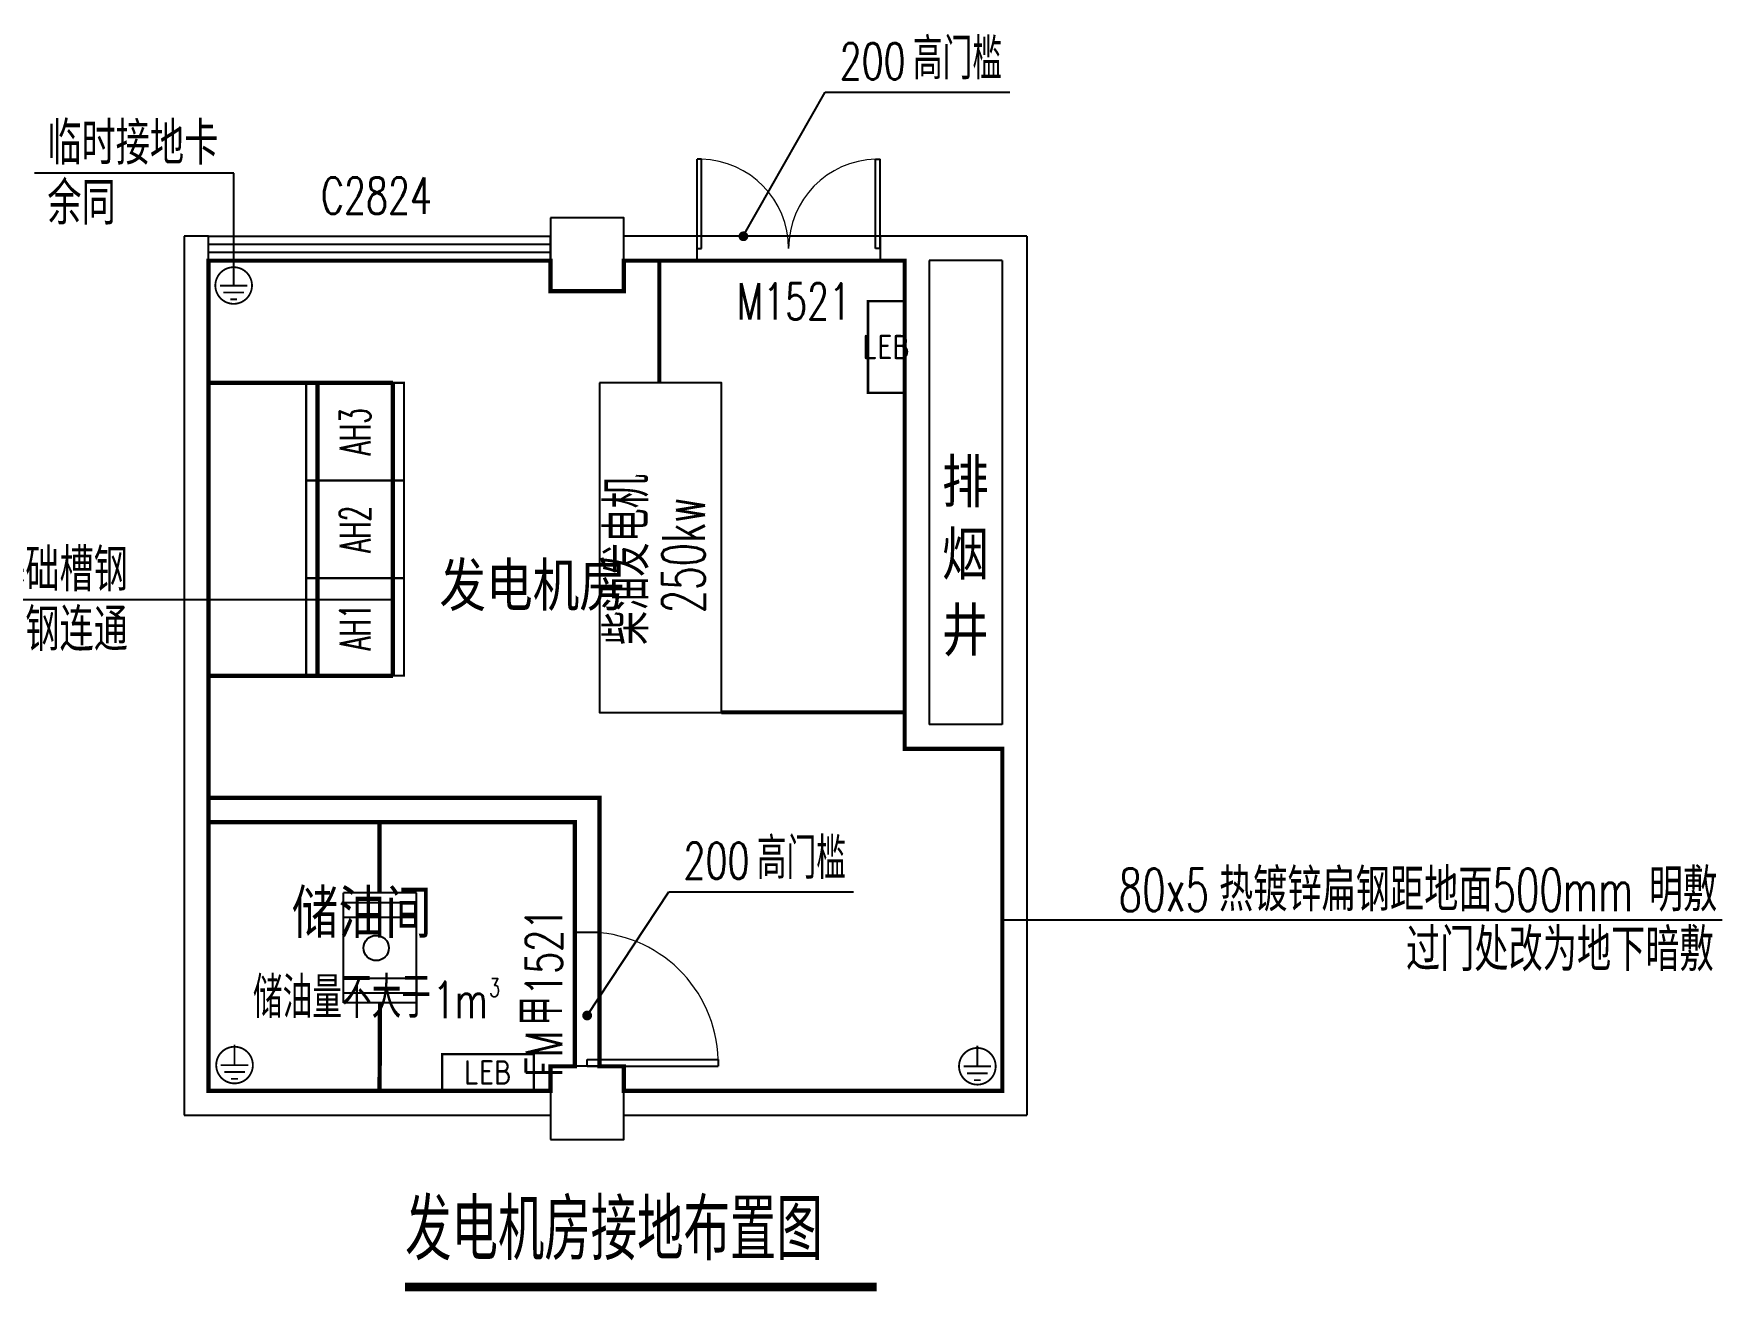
# Model space of a CAD drawing. Extents: x -6243262 to 3079315, y -2914302 to 172723.
# Drawn here: x -1779799 to -1765971, y -959042 to -948741 of the extents above; entities that cross this region are included whole.
import ezdxf
from ezdxf.enums import TextEntityAlignment as Align

# ---------------------------------------------------------------- set-up
doc = ezdxf.new("R2010")
doc.units = 0
doc.header["$LTSCALE"] = 1000
for name, color, linetype in [('CFT-TEXT', 7, 'Continuous'), ('COLUMN', 9, 'Continuous'), ('DIM-接地', 3, 'Continuous'), ('DIM-照明', 3, 'Continuous'), ('DIM_LEAD', 3, 'Continuous'), ('DOOR_FIRE', 4, 'Continuous'), ('DOOR_FIRE_TEXT', 7, 'Continuous'), ('E-COM-IDEN', 3, 'Continuous'), ('E-SYS-CONT-COPT', 3, 'Continuous'), ('EQUIP-箱柜', 3, 'Continuous'), ('PUB_HATCH', 8, 'Continuous'), ('PUB_TEXT', 7, 'Continuous'), ('STAIR', 2, 'Continuous'), ('TEL_CABINET', 3, 'Continuous'), ('TEL_LEAD', 3, 'Continuous'), ('TEL_TEXT', 7, 'Continuous'), ('WALL', 9, 'Continuous'), ('WINDOW', 4, 'Continuous'), ('WINDOW_TEXT', 7, 'Continuous'), ('WIRE-接地', 4, 'TG_接地'), ('WIRE-照明', 1, 'Continuous'), ('家具12', 252, 'Continuous')]:
    doc.layers.add(name, color=color, linetype=linetype)
doc.styles.add('_TCH_DIM', font='SIMPLEX', dxfattribs={"bigfont": 'GBCBIG'})
doc.styles.add('_TCH_WINDOW', font='SIMPLEX', dxfattribs={"height": 3.5, "bigfont": 'GBCBIG'})
doc.styles.add('_TEL_ATTDEF', font='gbenor', dxfattribs={"bigfont": 'gbcbig'})
doc.styles.add('_TEL_DIM', font='SIMPLEX', dxfattribs={"width": 0.8, "height": 3.5, "bigfont": 'HZTXT'})
doc.styles.get("Standard").update_dxf_attribs({"font": 'gbenor.shx', "bigfont": 'gbcbig.shx'})
doc.styles.add('TG_LINETYPE', font='SIMPLEX', dxfattribs={"width": 0.8, "height": 3.5, "bigfont": 'HZTXT'})
doc.styles.add('仿宋', font='txt1.shx', dxfattribs={"width": 0.8, "bigfont": 'fs.shx'})
doc.styles.add('黑体', font='simhei.ttf')
doc.linetypes.add('TG_接地', pattern='A,0.75,0,["/",TG_LINETYPE,S=0.05,R=-8.594367,X=-0.1,Y=-0.045],0.65,-0.13,0.13,-0.13', length=2)

# ---------------------------------------------------------------- blocks, each defined once
blk = doc.blocks.new('$TelecSys$00000092')
at = {"color": 0}
for p, q in [((-0.5, 0.5), (0.5, 0.5)), ((-0.5, -0.5), (-0.5, 0.5)), ((0.5, 0.5), (0.5, -0.5)), ((0.5, -0.5), (-0.5, -0.5))]:
    blk.add_line(p, q, dxfattribs=at)
at = {"color": 0, "const_width": 0.02}
blk.add_lwpolyline([(-0.5, 0.5), (0.5, 0.5), (0.5, -0.5), (-0.5, -0.5)], close=True, dxfattribs=at)
at = {"color": 0, "style": '_TEL_DIM', "width": 0.8}
blk.add_attdef('NAME', text='', height=0.035, dxfattribs=at).set_placement((0, 0), align=Align.MIDDLE)
blk = doc.blocks.new('_FZHK')
at = {"color": 0}
blk.add_lwpolyline([(-0.5, -0.5), (0.5, -0.5), (0.5, 0.5), (-0.5, 0.5)], close=True, dxfattribs=at)
blk = doc.blocks.new('$TCHSYS$WIN2D')
at = {"color": 0}
for p, q in [((-0.5, 0.5), (0.5, 0.5)), ((-0.5, 0.5), (-0.5, -0.5)), ((0.5, 0.5), (0.5, -0.5)), ((0.5, 0.1667), (-0.5, 0.1667)), ((0.5, -0.1667), (-0.5, -0.1667)), ((-0.5, -0.5), (0.5, -0.5))]:
    blk.add_line(p, q, dxfattribs=at)
blk = doc.blocks.new('$DorLib2D$00000002')
at = {"color": 0}
for p, q in [((-0.5, 0), (-0.5, 0.4875)), ((-0.475, 0.4875), (-0.5, 0.4875)), ((-0.475, 0), (-0.475, 0.4875)), ((0.475, 0), (0.475, 0.4875)), ((0.475, 0.4875), (0.5, 0.4875)), ((0.5, 0), (0.5, 0.4875)), ((-0.5, 0), (-0.475, 0)), ((0.5, 0), (0.475, 0))]:
    blk.add_line(p, q, dxfattribs=at)
at = {"color": 0, "lineweight": 13}
for centre, start, end in [((-0.4875, 0), 0, 88.53072), ((0.4875, 0), 91.46928, 180)]:
    blk.add_arc(centre, 0.4875, start, end, dxfattribs=at)
blk = doc.blocks.new('$DorLib2D$00000001')
at = {"color": 0}
for p, q in [((0.45, 0.975), (0.5, 0.975)), ((0.45, 0), (0.45, 0.975)), ((0.5, 0), (0.5, 0.975)), ((0.5, 0), (0.45, 0))]:
    blk.add_line(p, q, dxfattribs=at)
at = {"color": 0, "lineweight": 13}
blk.add_arc((0.475, 0), 0.975, 91.4693, 180, dxfattribs=at)
blk = doc.blocks.new('234234')
at = {"layer": 'DIM_LEAD', "color": 8}
for p, q in [((1924335, 952846), (1925006, 954026)), ((1925006, 954026), (1926518, 954026)), ((1923056, 946462), (1923726, 947476)), ((1923726, 947476), (1925238, 947476))]:
    blk.add_line(p, q, dxfattribs=at)
at = {"layer": 'DIM_LEAD', "color": 8, "const_width": 40}
for points in [[(1924326, 952828, 1), (1924345, 952863, 1)], [(1923045, 946445, 1), (1923067, 946479, 1)]]:
    blk.add_lwpolyline(points, format="xyb", close=True, dxfattribs=at)
at = {"layer": 'DOOR_FIRE', "color": 8}
for p, q in [((1922956, 946046), (1922956, 947146)), ((1923156, 946046), (1923156, 947146))]:
    blk.add_line(p, q, dxfattribs=at)
at = {"layer": 'STAIR', "color": 8}
blk.add_line((1926656, 949966), (1926656, 948599), dxfattribs=at)
at = {"layer": 'WALL', "color": 8}
for p, q in [((1919956, 952846), (1919756, 952846)), ((1919756, 952846), (1919756, 948146)), ((1919956, 952646), (1919956, 952846)), ((1923956, 952846), (1923356, 952846)), ((1923956, 952646), (1923956, 952846)), ((1925756, 952846), (1925456, 952846)), ((1925456, 952846), (1925456, 952646)), ((1926656, 952846), (1925756, 952846)), ((1926656, 952846), (1926656, 948746)), ((1919956, 952646), (1919956, 948246)), ((1923356, 952646), (1923956, 952646)), ((1925456, 952646), (1925656, 952646)), ((1925656, 952646), (1925656, 948646)), ((1926456, 952646), (1925856, 952646)), ((1925856, 952646), (1925856, 948846)), ((1926456, 952646), (1926456, 948846)), ((1926456, 948846), (1925856, 948846)), ((1926656, 948746), (1926656, 945646)), ((1926456, 948646), (1925656, 948646)), ((1926456, 948646), (1926456, 945846)), ((1919756, 948146), (1919756, 945646)), ((1919956, 948246), (1923156, 948246)), ((1923156, 947146), (1923156, 948246)), ((1919956, 948046), (1922956, 948046)), ((1919956, 948046), (1919956, 945846)), ((1922956, 948046), (1922956, 947146)), ((1922956, 947146), (1923156, 947146)), ((1919956, 945846), (1922756, 945846)), ((1923356, 945846), (1926456, 945846)), ((1919756, 945646), (1922756, 945646)), ((1923356, 945646), (1926656, 945646))]:
    blk.add_line(p, q, dxfattribs=at)
at = {"layer": 'WINDOW', "color": 8}
for p, q in [((1925456, 952846), (1923956, 952846)), ((1925456, 952646), (1923956, 952646))]:
    blk.add_line(p, q, dxfattribs=at)
at = {"layer": 'COLUMN', "color": 8, "xscale": 600, "yscale": 600, "zscale": 600, "rotation": 270}
blk.add_blockref('_FZHK', (1923056, 952696), dxfattribs=at)
at = {"layer": 'COLUMN', "color": 8, "xscale": 600, "yscale": 600, "zscale": 600}
blk.add_blockref('_FZHK', (1923056, 945746), dxfattribs=at)
at = {"layer": 'DOOR_FIRE', "color": 8, "xscale": -1100, "yscale": -1100, "zscale": 200, "rotation": 90.00000000000136}
blk.add_blockref('$DorLib2D$00000001', (1923056, 946596), dxfattribs=at)
at = {"layer": 'WINDOW', "color": 8}
ref = blk.add_blockref('$DorLib2D$00000002', (1924706, 952746), dxfattribs=dict(at, xscale=-1500, yscale=-1500, zscale=-1500, rotation=180.0000000000003))
ref.add_attrib('A', 'M1521', (1924281, 952164), dxfattribs={"layer": 'WINDOW_TEXT', "color": 8, "height": 297.5, "style": '_TCH_WINDOW', "width": 0.705882})
ref = blk.add_blockref('$TCHSYS$WIN2D', (1921356, 952746), dxfattribs=dict(at, xscale=-2800, yscale=200, zscale=-2800, rotation=180.0000000000002))
ref.add_attrib('A', 'C2824', (1920876, 953030), dxfattribs={"layer": 'WINDOW_TEXT', "color": 8, "height": 297.5, "style": '_TCH_WINDOW', "width": 0.705882})
at = {"layer": 'CFT-TEXT', "color": 8, "style": '黑体', "width": 0.8}
for s, p in [('排', (1925962, 950664)), ('烟', (1925962, 950071)), ('发电机房', (1921846, 949815)), ('井', (1925962, 949447)), ('储油间', (1920637, 947135))]:
    blk.add_text(s, height=350, dxfattribs=at).set_placement(p)
at = {"layer": 'DIM_LEAD', "color": 8, "style": '_TCH_DIM'}
for p in [(1925724, 954131), (1924445, 947581)]:
    blk.add_text('高门槛', height=337.6, dxfattribs=at).set_placement(p)
at = {"layer": 'DIM_LEAD', "color": 8, "style": '_TCH_DIM', "width": 0.705882}
for p in [(1925124, 954131), (1923845, 947581)]:
    blk.add_text('200', height=297.5, dxfattribs=at).set_placement(p)
at = {"layer": 'DOOR_FIRE_TEXT', "color": 8, "style": '_TCH_WINDOW', "width": 0.705882}
for s, p in [('1521', (1922851, 946624)), ('FM', (1922851, 945958))]:
    blk.add_text(s, height=297.5, rotation=90, dxfattribs=at).set_placement(p)
at = {"layer": 'DOOR_FIRE_TEXT', "color": 8, "style": '_TCH_WINDOW'}
blk.add_text('甲', height=338, rotation=90, dxfattribs=at).set_placement((1922851, 946378))
at = {"layer": 'PUB_TEXT', "color": 8, "style": '_TCH_DIM'}
blk.add_text('储油量不大于', height=337.6, dxfattribs=at).set_placement((1920319, 946441))
at = {"layer": 'PUB_TEXT', "color": 8, "style": '_TCH_DIM', "width": 0.705882}
for s, height, p in [('3', 149, (1922253, 946616)), ('1m', 297.5, (1921793, 946441))]:
    blk.add_text(s, height=height, dxfattribs=at).set_placement(p)
blk = doc.blocks.new('hbsd')
at = {"layer": '家具12', "color": 3}
for p, q in [((0, 0), (-1000, 0)), ((0, -1500), (0, 0)), ((-1000, -1500), (-1000, 0)), ((-1000, -130), (0, -130)), ((-1000, -330), (0, -330)), ((-1000, -1165), (0, -1165)), ((-1000, -1365), (0, -1365)), ((0, -1500), (-1000, -1500))]:
    blk.add_line(p, q, dxfattribs=at)
blk = doc.blocks.new('$equip$00002908')
for p, q in [((0.75, 0.6), (-0.75, 0.6)), ((-0.75, 0.6), (-0.75, 0)), ((0.75, 0), (0.75, 0.6)), ((-0.75, 0), (0.75, 0))]:
    blk.add_line(p, q)
at = {"const_width": 0.04}
blk.add_lwpolyline([(-0.75, 0.6), (-0.75, 0), (0.75, 0), (0.75, 0.6), (-0.75, 0.6), (-0.75, 0)], dxfattribs=at)
for p in [(0, 0.6), (-0.75, 0.3), (0.75, 0.3), (0, 0)]:
    blk.add_point(p)
at = {"color": 7, "style": '_TEL_DIM'}
blk.add_attdef('$TEXT$', text='', height=0.4, dxfattribs=at).set_placement((0, 0.3), align=Align.MIDDLE_CENTER)
at = {"color": 7, "style": '_TEL_DIM', "flags": 1}
for tag in ['A', 'REMARK']:
    blk.add_attdef(tag, text='', height=0.00002, dxfattribs=at).set_placement((0, 0), align=Align.MIDDLE_CENTER)
blk = doc.blocks.new('$element$00000454')
at = {"const_width": 0.0333}
for points in [[(0, 0), (0, -0.375)], [(-0.25, -0.375), (0.25, -0.375)], [(-0.188, -0.5), (0.188, -0.5)], [(-0.062, -0.625), (0.062, -0.625)]]:
    blk.add_lwpolyline(points, dxfattribs=at)
blk.add_lwpolyline([(0, -0.04, 1), (0, -0.707, 1), (0, -0.04, 1)], format="xyb", dxfattribs=at)
at = {"flags": 9}
blk.add_attdef('S', (0, 0), '', height=0.00000667, dxfattribs=at)

msp = doc.modelspace()

# ---------------------------------------------------------------- linework, layer by layer
at = {"layer": 'DIM-接地'}
for p, q in [((-1771866.8, -956000), (-1769563.9, -956000)), ((-1769563.9, -956000), (-1765971.3, -956000))]:
    msp.add_line(p, q, dxfattribs=at)
at = {"layer": 'DIM-照明'}
msp.add_line((-1776857.6, -953378.3), (-1780077.5, -953378.3), dxfattribs=at)
at = {"layer": 'E-COM-IDEN', "linetype": 'Continuous', "const_width": 70}
msp.add_lwpolyline([(-1776757.4, -959007.5), (-1772895.5, -959007.5)], dxfattribs=at)
at = {"layer": 'PUB_HATCH', "color": 0}
msp.add_lwpolyline([(-1775166.8, -951600), (-1775166.8, -954300), (-1774166.8, -954300), (-1774166.8, -951600), (-1775166.8, -951600)], dxfattribs=at)
at = {"layer": 'TEL_LEAD'}
for p, q in [((-1778161.6, -949883.4), (-1779792.7, -949883.4)), ((-1778161.6, -950653.3), (-1778161.6, -949883.4))]:
    msp.add_line(p, q, dxfattribs=at)
at = {"layer": 'TEL_TEXT'}
msp.add_circle((-1776994.1, -956230.4), 103.5, dxfattribs=at)
at = {"layer": 'WIRE-接地', "linetype": 'TG_接地', "const_width": 35}
for points in [[(-1778366.8, -955000), (-1775166.8, -955000), (-1775166.8, -957200), (-1774966.8, -957200), (-1774966.8, -957400), (-1771866.8, -957400), (-1771866.8, -954600), (-1772666.8, -954600), (-1772666.8, -950600), (-1774966.8, -950600), (-1774966.8, -950850), (-1775566.8, -950850), (-1775566.8, -950600), (-1778366.8, -950600), (-1778366.8, -955000)], [(-1774675.6, -951600), (-1774675.6, -950600)], [(-1776857.6, -951600), (-1778366.8, -951600)], [(-1776857.6, -954000), (-1778366.8, -954000)], [(-1774166.8, -954300), (-1772666.8, -954300)], [(-1778366.8, -955000), (-1778366.8, -955200)], [(-1778366.8, -955200), (-1775366.8, -955200), (-1775366.8, -957200), (-1775566.8, -957200), (-1775566.8, -957400), (-1778366.8, -957400), (-1778366.8, -955200)], [(-1776966.8, -955779.1), (-1776966.8, -955200)], [(-1776963, -956679.1), (-1776966.8, -957400)]]:
    msp.add_lwpolyline(points, dxfattribs=at)
at = {"layer": 'WIRE-照明', "linetype": 'Continuous', "const_width": 35}
for points in [[(-1777476, -954000), (-1777476, -951600)], [(-1776857.6, -954000), (-1776857.6, -951600)]]:
    msp.add_lwpolyline(points, dxfattribs=at)

# ---------------------------------------------------------------- block references
at = {"layer": 'E-SYS-CONT-COPT', "xscale": 450, "yscale": 450, "zscale": 450}
for p in [(-1778161.6, -950635.3), (-1778154.5, -957021.6), (-1772071.4, -957031.7)]:
    msp.add_blockref('$element$00000454', p, dxfattribs=at)
at = {"layer": 'EQUIP-箱柜'}
ref = msp.add_blockref('$equip$00002908', (-1772666.8, -951307.3), dxfattribs=dict(at, xscale=500, yscale=500, zscale=500, rotation=90))
ref.add_attrib('$TEXT$', 'LEB', dxfattribs={"layer": '0', "color": 7, "height": 200, "style": '_TEL_ATTDEF'}).set_placement((-1772816.8, -951307.3), align=Align.MIDDLE_CENTER)
ref = msp.add_blockref('$equip$00002908', (-1776078.8, -957400), dxfattribs=dict(at, xscale=500, yscale=500, zscale=500))
ref.add_attrib('$TEXT$', 'LEB', dxfattribs={"layer": '0', "color": 7, "height": 200, "style": '_TEL_ATTDEF'}).set_placement((-1776078.8, -957250), align=Align.MIDDLE_CENTER)
at = {"layer": 'PUB_HATCH'}
msp.add_blockref('234234', (-3698322.8, -1903245.7), dxfattribs=at)
at = {"layer": 'TEL_CABINET'}
ref = msp.add_blockref('$TelecSys$00000092', (-1777166.8, -952000), dxfattribs=dict(at, xscale=800, yscale=800, zscale=2200, rotation=90))
ref.add_attrib('NAME', 'AH3', dxfattribs={"layer": '0', "height": 250, "rotation": 90, "style": '_TEL_DIM', "width": 0.6}).set_placement((-1777166.8, -952000), align=Align.MIDDLE)
ref = msp.add_blockref('$TelecSys$00000092', (-1777166.8, -952800), dxfattribs=dict(at, xscale=800, yscale=800, zscale=2200, rotation=90))
ref.add_attrib('NAME', 'AH2', dxfattribs={"layer": '0', "height": 250, "rotation": 90, "style": '_TEL_DIM', "width": 0.6}).set_placement((-1777166.8, -952800), align=Align.MIDDLE)
ref = msp.add_blockref('$TelecSys$00000092', (-1777166.8, -953600), dxfattribs=dict(at, xscale=800, yscale=800, zscale=2200, rotation=90))
ref.add_attrib('NAME', 'AH1', dxfattribs={"layer": '0', "height": 250, "rotation": 90, "style": '_TEL_DIM', "width": 0.6}).set_placement((-1777166.8, -953600), align=Align.MIDDLE)
at = {"layer": 'TEL_TEXT', "xscale": 0.6000000000000001, "yscale": 0.6000000000000001, "zscale": 0.6000000000000001}
msp.add_blockref('hbsd', (-1776663, -955779.1, -640), dxfattribs=at)

# ---------------------------------------------------------------- texts
at = {"layer": 'DIM-接地', "color": 7, "style": '_TEL_DIM'}
for s, width, p in [('80x5', 0.64, (-1770913.7, -955930)), ('热镀锌扁钢距地面', 0.8, (-1770092.4, -955930)), ('500mm', 0.64, (-1767852.4, -955930)), ('明敷', 0.8, (-1766572.4, -955930)), ('过门处改为地下暗敷', 0.8, (-1768561, -956420))]:
    msp.add_text(s, height=350, dxfattribs=dict(at, width=width)).set_placement(p)
at = {"layer": 'DIM-照明', "color": 7, "style": '_TEL_DIM', "width": 0.8}
for s, p in [('配电屏基础槽钢', (-1780987.6, -953308.3)), ('与接地扁钢连通', (-1780987.6, -953798.3))]:
    msp.add_text(s, height=350, dxfattribs=at).set_placement(p)
at = {"layer": 'E-COM-IDEN', "color": 7, "linetype": 'Continuous', "style": '仿宋', "width": 0.8}
msp.add_text('发电机房接地布置图', height=500, dxfattribs=at).set_placement((-1776757.4, -958787.6))
at = {"layer": 'TEL_LEAD', "color": 7, "style": '_TEL_DIM', "width": 0.8}
for s, p in [('临时接地卡', (-1779687.7, -949813.4)), ('余同', (-1779687.7, -950303.4))]:
    msp.add_text(s, height=350, dxfattribs=at).set_placement(p)
at = {"layer": 'TEL_TEXT', "style": '_TEL_DIM'}
for s, width, p in [('柴油发电机', 0.8, (-1774764.1, -953748.4)), ('250kw', 0.64, (-1774303.4, -953488.8))]:
    msp.add_text(s, height=350, rotation=90, dxfattribs=dict(at, width=width)).set_placement(p)

doc.saveas('drawing.dxf')
